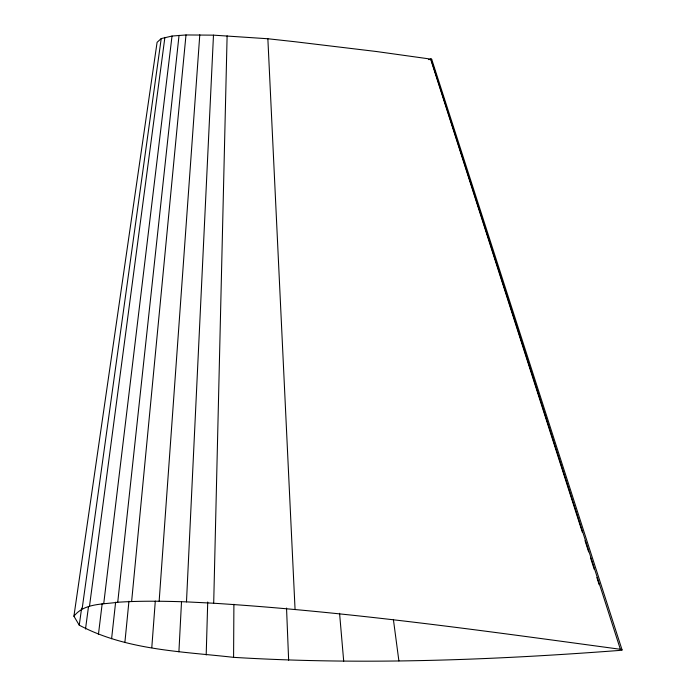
<?xml version="1.0" encoding="UTF-8"?>
<svg xmlns="http://www.w3.org/2000/svg" width="696" height="696" viewBox="0 0 696 696"><rect width="100%" height="100%" fill="white"/><g stroke="black" fill="none" stroke-linecap="round" stroke-linejoin="round"><path stroke-width="1.04" d="M233.586 657.346C181.734 651.465 126.228 650.203 79.257 625.173L73.915 616.204L157.087 42.325L161.22 38.576L172.025 36.044L185.997 34.957L213.481 35.148L267.864 38.75L295 41.734L376.449 51.521L431.685 59.238L622.085 649.96L620.223 650.377C491.654 660.121 362.399 665.167 233.586 657.346L233.9 604.276M622.085 649.96L620.362 649.281C485.182 631.011 349.905 611.827 213.698 603.232L227.114 35.827M206.19 654.971L207.721 602.005M73.915 616.204C84.329 603.04 102.712 604.519 117.737 602.249C140.627 600.744 163.577 601.135 186.484 601.875L213.481 35.148M178.907 651.83L181.491 602.17M159.149 601.179L199.787 34.8M151.789 647.68L155.295 601.083M131.622 601.501L185.997 34.957M124.906 642.217L128.943 601.222M117.737 602.249L179.046 35.339M111.595 638.754L115.623 602.179M98.423 634.552L102.208 603.467M103.73 603.658L172.025 36.044M85.512 629.027L88.496 606.625M89.48 606.32L164.891 37.375M82.154 608.722L161.22 38.576M79.257 625.173L81.623 608.165M428.623 59.612L431.685 59.238M186.484 601.875L213.698 603.232M430.824 58.899L620.362 649.281M430.754 59.447L582.395 532.397M585.023 540.609L588.642 551.893M590.617 558.044L594.236 569.328M596.863 577.541L599.169 584.718M393.388 619.423L398.895 660.939M339.57 613.28L343.702 661.2M267.864 38.75L295.043 609.061M286.535 608.052L288.64 660.191"/></g></svg>
